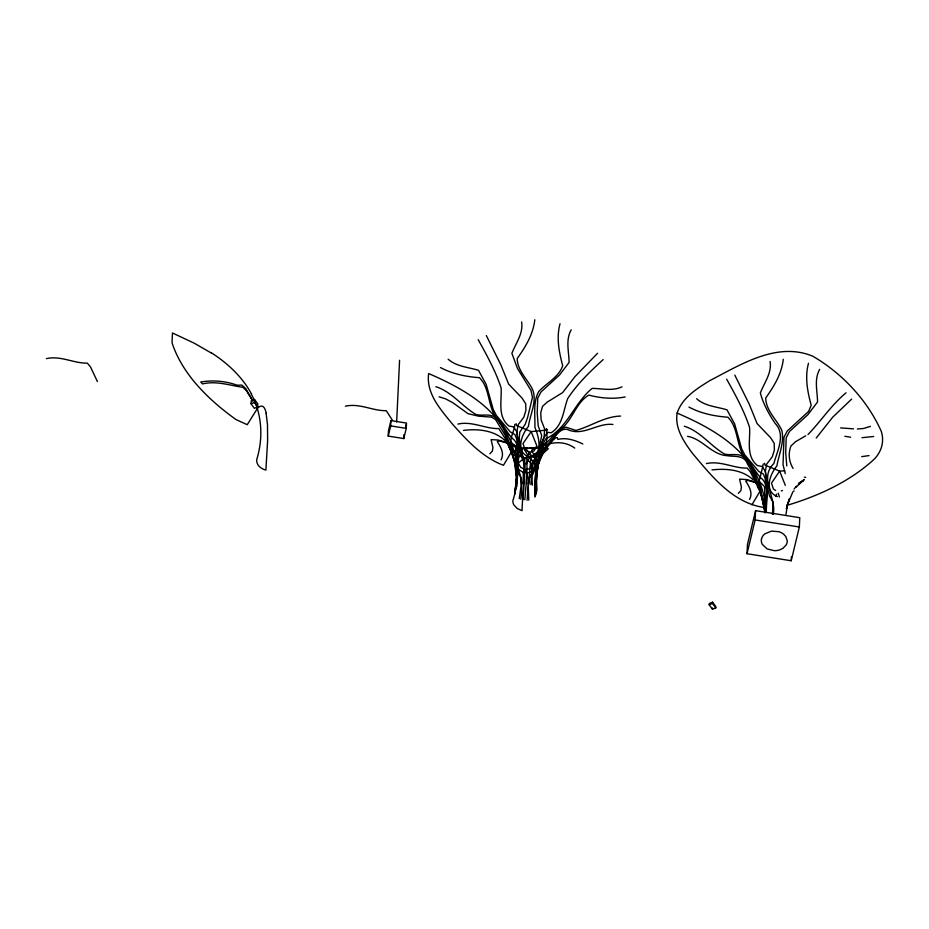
<?xml version="1.0" encoding="UTF-8"?>
<svg xmlns="http://www.w3.org/2000/svg" width="929" height="929" viewBox="0 0 929 929"><rect width="100%" height="100%" fill="white"/><g stroke="black" fill="none" stroke-linecap="round" stroke-linejoin="round"><path stroke-width="1.39" d="M522.853 483.661L524.537 471.386L524.606 462.723L521.053 456.406L519.474 450.414L516.872 431.88L518.15 424.681L523.851 417.167L525.907 410.421L525.698 403.732L522.11 398.158L508.616 384.06L500.777 364.667L486.331 335.578M773.288 514.341C776.702 497.421 758.517 478.307 773.845 463.548C777.236 450.774 786.155 434.679 775.065 423.31C768.829 413.904 763.197 403.906 760.363 392.897C764.323 382.643 771.918 373.098 770.106 361.474M532.375 485.17L531.725 472.524L532.572 463.989L536.695 458.903L544.22 436.224L544.615 428.884L541.131 419.92L540.748 412.778L542.501 406.403L547.135 402.141L562.568 392.642L575.097 376.489L597.556 353.275M786.909 505.376C818.565 495.947 850.221 481.489 874.619 458.798A44.522 33.908 2.7 0 0 881.249 431.277C867.372 400.19 842.185 373.365 812.852 356.248C777.143 341.303 740.785 364.598 709.802 380.623C696.773 388.717 682.188 397.717 677.136 413.091C674.605 428.176 683.814 441.647 692.314 453.178C711.556 475.903 732.47 502.81 763.87 507.443M520.763 499.245C522.795 486.819 521.645 474.974 515.943 463.989M251.074 403.848L251.225 400.84L254.534 399.47L257.809 403.918L257.658 406.925L254.349 408.296L251.074 403.848L254.395 402.478L254.534 399.47M388.229 436.084L388.473 430.777L390.935 420.593L406.496 423.067L406.252 428.374L403.79 438.558L388.229 436.084L390.679 425.9L390.935 420.593M396.66 421.952L399.575 360.278M403.79 438.558L403.976 434.586M523.015 499.488L523.689 489.571L523.178 472.826L525.187 469.668L529.716 468.785L532.154 465.197C528.183 458.009 520.275 456.696 514.027 452.504M528.613 484.114L530.97 457.451L529.344 452.377L524.99 449.52L522.992 443.621L531.179 431.59L545.857 430.197L546.519 428.513M709.199 604.791L709.257 603.56L712.566 602.189L715.841 606.649L715.783 607.868L712.462 609.238L709.199 604.791L712.508 603.42L712.566 602.189M712.462 609.238L712.52 608.019M747.021 553.719L747.462 544.417L755.591 510.66L799.776 517.697L799.346 526.998L791.206 560.756L747.021 553.719L755.149 519.961L755.591 510.66M791.206 560.756L791.403 556.761M519.241 498.664L521.099 485.635L521.03 477.529L517.65 471.92L515.525 464.837M530.854 484.59L532.642 462.108L538.146 453.05L541.723 435.55L538.228 426.063L537.229 413.091L537.717 398.216L540.98 391.992L559.397 375.153L569.082 362.461C568.966 351.534 565.436 340.002 571.196 329.83M528.764 500.174L528.287 486.784L529.007 478.795L533.095 473.871L539.226 456.929L552.709 440.52L555.925 437.664L557.284 437.652L557.911 439.405C566.4 437.28 575.214 440.311 582.843 443.957M538.077 464.581C539.401 453.619 540.295 440.845 547.692 432.357L551.199 432.751C563.044 425.296 563.276 410.246 567.758 398.483C577.397 383.712 590.252 371.437 603.176 359.581M524.804 499.779L527.103 473.453L525.187 469.668L520.693 467.345L518.324 462.99L524.897 457.649L534.07 456.824L540.55 453.294M527.08 500.255L528.984 477.274L533.258 471.526L536.335 461.039L536.196 458.473L531.283 455.477L525.651 448.335L542.06 447.139L548.307 448.695L541.038 455.338L539.157 458.636L539.424 461.701M786.015 514.283L787.513 504.11M772.463 514.306L773.079 502.252L769.526 495.935L767.946 489.943L765.345 471.409L762.163 466.474L757.472 465.568C745.604 456.116 750.458 440.276 749.575 427.398C744.024 410.444 735.327 394.767 726.687 379.229M515.049 493.961L516.466 477.82L515.363 465.441M516.791 486.738L517.778 472.199M560.013 323.768C556.227 337.715 559.037 352.137 562.719 365.759C558.747 377.267 546.67 382.887 538.774 391.481C532.781 402.141 535.325 415.542 534.872 427.421C538.983 436.642 543.709 455.465 529.007 457.056C515.13 451.819 521.401 434.737 528.427 426.388C530.204 413.347 538.75 398.727 530.935 386.394C525.64 377.592 517.302 369.266 517.221 358.524C525.5 346.9 533.223 334.266 534.802 319.762M808.485 363.297C804.711 377.255 807.51 391.666 811.191 405.288L808.613 411.419L787.246 431.01L783.983 437.245L783.042 464.674L785.26 473.685M514.91 492.672L516.501 477.541L514.585 462.456M516.059 487.876L518.637 457.637L518.347 444.434L516.896 431.857L513.679 426.945L508.999 426.039C497.12 416.587 501.985 400.747 501.091 387.869C495.54 370.915 486.854 355.238 478.203 339.7M537.601 467.67L536.288 481.582L536.707 491.162M783.286 359.291C781.707 373.795 773.973 386.429 765.693 398.053C765.972 410.525 776.551 419.42 781.742 430.139C784.657 441.972 778.932 454.176 776.899 465.917C769.874 474.266 763.603 491.348 777.48 496.597M515.165 490.918L516.791 476.24L516.071 447.128L510.869 441.89C510.706 435.759 514.747 429.941 514.771 424.356M515.49 489.583C517.093 479.654 518.846 468.971 515.862 459.205C511.542 466.242 512.425 428.815 509.15 447.372L509.789 448.417M405.578 426.887L406.194 424.344M786.747 507.28L786.364 508.848L789.348 498.978L787.687 503.773M787.165 505.364L792.681 492.289M501.045 459.878C504.644 453.549 500.708 446.861 497.224 441.53L499.547 440.927L507.582 443.203M749.529 499.419C753.129 493.078 749.18 486.39 745.697 481.059L748.019 480.456L756.067 482.732M526.255 463.896L529.588 457.428L542.722 448.765L541.886 447.662L529.704 447.755M819.668 369.359C813.92 379.531 817.439 391.063 817.555 401.99L807.882 414.682L789.464 431.52L786.201 437.745L785.713 452.62L786.782 465.893M805.698 477.32L804.398 477.192M547.436 429.558L546.728 431.172L547.076 438.14L545.439 446.535L538.274 464.442L541.607 451.192L545.207 447.36L543.755 451.912L541.352 453.503L541.886 452.62M775.506 496.353L776.667 494.123M751.921 504.819L760.166 491.035M816.243 438.012L832.802 417.086L851.649 399.11M511.693 451.506L503.448 465.29C482.499 457.37 466.939 440.462 452.435 424.077C440.834 409.747 425.854 393.478 428.664 373.563C447.952 381.9 467.008 391.469 483.196 405.056A115.335 73.96 13.5 0 1 495.819 417.574C515.781 439.835 522.144 472.385 512.854 500.685A13.273 10.103 2.7 0 0 513.888 504.935L517.174 508.477L522.086 510.671C522.319 490.047 528.009 467.287 519.729 447.72A115.347 16.85 -77.8 0 0 516.768 446.965L515.63 447.523M794.098 489.06L796.339 486.157M795.956 487.342L804.235 479.538L798.29 484.23L801.274 481.814M256.903 409.236L247.253 424.704L237.371 420.21A41.073 31.284 2.7 0 1 235.49 419.2C208.955 400.039 182.839 375.026 172.213 343.37A29.925 22.795 2.7 0 1 172.062 341.64L172.469 332.977L194.3 343.231L211.533 353.136M489.862 453.816L492.324 451.18L492.951 447.697L491.104 439.591L498.316 440.056L507.002 442.587M738.334 493.345L740.808 490.721L741.435 487.226L739.589 479.132L746.788 479.585L755.486 482.116M514.294 454.989L518.312 453.317L520.403 447.499L511.984 444.422M846.04 392.804C831.432 404.905 820.992 421.139 807.986 434.551M760.41 490.013L760.375 492.138L750.423 471.978L747.241 468.1C733.91 468.495 720.602 460.378 706.354 463.606M793.238 491.499L794.098 490.918M800.775 482.209L803.411 480.525L798.94 482.941M805.722 435.782L795.619 441.67L790.985 445.932C788.036 453.259 788.895 461.759 793.087 468.425M781.335 490.93L782.497 490.489M621.977 386.847C612.455 391.306 602.143 388.519 592.156 388.38C574.076 402.965 567.48 428.803 545.625 438.929C537.357 454.13 536.312 472.745 536.567 489.873M870.45 426.376L863.529 428.501L857.351 428.989M620.572 416.076C604.431 416.494 590.902 426.388 575.91 430.417L565.819 427.166L562.208 428.42L558.074 432.182L547.506 444.863L538.228 462.712L537.113 468.82L541.584 448.753L544.197 444.248C551.152 440.195 554.706 431.474 562.347 427.863C573.065 418.48 576.305 402.385 588.835 395.092C600.68 398.227 613.082 399.296 625.182 396.962M861.694 456.627L869.056 455.605M873.666 436.491L862.019 437.698M513.319 451.064L515.432 450.879L516.629 448.928L515.258 447.093L510.95 444.468M463.49 430.382C477.808 428.687 493.717 430.081 504.761 440.358M711.974 469.911C726.292 468.332 742.178 469.54 753.245 479.887M784.784 470.817L779.652 471.119L764.915 465.046L764.59 463.211M46.45 358.617C60.687 355.389 73.995 363.518 87.338 363.123L90.519 366.99L97.417 381.564M345.367 406.182C359.593 402.942 372.912 411.071 386.255 410.676L392.479 420.338M457.881 424.077C472.106 420.849 485.426 428.966 498.768 428.571L504.993 438.233L513.47 456.801M612.919 424.46C597.928 422.707 584.585 435.527 569.698 430.417C561.07 425.482 555.089 437.083 549.922 442.483C536.846 457.277 533.304 476.763 535.557 495.958M840.629 427.909L853.542 428.85M527.73 447.894L523.364 448.115C526.917 452.528 528.392 458.636 533.989 461.365C537.845 479.515 511.925 474.162 516.501 458.578L521.517 455.036L522.632 447.999L516.547 446.117M850.662 437.222L844.879 436.27M390.679 425.9L406.252 428.374M755.149 519.961L799.346 526.998M511.74 444.526L514.26 445.293M687.565 436.328C702.684 438.952 711.428 454.653 726.977 455.686C734.537 456.987 744.257 454.606 747.555 464.094C756.496 478.447 761.861 494.971 764.834 511.519M439.08 396.799L445.804 398.947L453.004 402.838L468.03 413.684L478.493 416.157L491.429 417.109L495.552 419.583L505.237 435.376L514.085 460.18M677.136 413.091C696.425 421.429 715.481 430.998 731.669 444.585A115.335 73.96 13.5 0 1 744.303 457.103C757.39 472.315 765.635 492.022 765.531 512.239M688.958 407.099C700.977 413.475 714.424 416.25 727.895 417.214C738.485 427.712 736.058 444.828 744.396 456.824C751.503 462.747 754.696 471.793 761.165 478.18C768.655 483.591 766.936 497.967 763.638 504.784C759.574 488.097 755.904 470.782 744.268 457.382C738.683 452.609 731.077 455.779 724.515 454.049C710.557 445.92 700.466 431.37 684.348 426.225M440.474 367.57C452.504 373.946 465.952 376.721 479.422 377.685C490.013 388.183 487.574 405.299 495.923 417.295C503.019 423.218 506.224 432.264 512.68 438.651C520.17 444.062 518.463 458.438 515.165 465.255C511.089 448.568 507.431 431.253 495.784 417.853C490.21 413.08 482.592 416.25 476.031 414.52C462.085 406.391 451.982 391.841 435.875 386.696M574.726 448.08C561.209 438.279 545.683 443.876 532.062 449.764L531.469 451.285L533.711 453.793L538.39 454.699L539.192 456.952L535.743 468.68L534.825 497.108M775.645 490.489L773.462 489.049L771.476 483.15L779.652 471.119L785.307 485.356M696.622 398.727C705.088 406.252 716.642 406.681 726.966 409.817L734.63 423.891L741.737 449.044L744.988 455.14L758.738 471.409L763.383 474.08L765.124 478.47L766.82 490.791L766.181 505.945M448.138 359.198C456.603 366.723 468.158 367.141 478.481 370.288L486.157 384.362L493.264 409.515L496.504 415.611L510.265 431.869L514.898 434.551L516.652 438.941L518.336 451.262L517.708 466.416M712.508 603.42L715.783 607.868M254.395 402.478L257.658 406.925M252.618 400.678L246.533 390.854L242.922 387.312C229.695 385.442 216.178 380.542 202.429 383.944L200.745 381.993C212.938 379.926 225.55 381.029 237.174 385.21L241.888 385.082L245.709 388.566L252.851 401.038M758.273 488.004L757.634 486.901C759.597 479.341 761.873 471.108 763.243 463.885M759.144 488.979L758.621 487.992M734.804 375.107L749.25 404.196L757.1 423.589L770.582 437.687L774.182 443.261L774.38 449.95L772.324 456.708L766.622 464.21L765.38 471.386L767.389 490.222L766.181 512.076M510.137 448.463L510.578 449.299M251.283 394.117C262.152 413.974 263.383 438.07 256.741 459.495A10.649 8.106 2.7 0 0 256.706 460.912L256.834 461.887A13.563 10.324 2.7 0 0 257.484 463.861L257.925 464.697A11.171 8.512 2.7 0 0 259.412 466.59L259.865 466.985A13.482 10.265 2.7 0 0 262.129 468.576L263.197 469.122A10.893 8.291 2.7 0 0 264.788 469.76L265.891 470.086L267.633 440.474L267.482 424.565L266.124 413.266M760.758 493.171L763.208 500.719M511.902 452.609L513.214 456.511M778.223 493.171L779.443 496.98M761.687 496.04L764.799 511.763M513.505 457.579L514.097 459.739M763.475 501.939L764.01 504.366M514.736 461.19L515.258 463.629M514.399 460.819L515.177 464.442M516.106 423.682L516.431 425.517L531.179 431.59L536.823 445.827L534.012 450.96L529.344 452.377L527.033 456.824L526.836 483.835M536.126 494.251L535.696 479.248L538.657 462.828L536.277 476.856L536.439 492.916M765.194 512.982L764.555 486.657L759.341 481.419L762.024 497.154L763.255 500.243L764.346 498.734L765.357 501.497L765.844 512.158M521.633 321.945C523.433 333.569 515.839 343.115 511.879 353.357L517.488 368.476L530.982 390.389L532.48 397.38L527.614 417.435L525.233 424.286L519.81 432.066L519.299 437.594L520.391 450.217L524.78 460.854L524.537 483.579M211.707 353.008A123.092 78.942 13.5 0 1 251.504 394.093M256.961 408.911A123.162 17.988 -77.8 0 1 266.182 413.091M761.525 538.797L761.327 540.225A13.273 10.103 2.7 0 0 762.372 544.464L767.157 548.911L774.298 550.688A13.273 10.114 2.7 0 0 779.791 549.852L782.926 548.331L786.201 544.893A12.6 9.592 2.7 0 0 787.211 540.701L785.771 536.521L783.577 534.14A13.273 10.114 2.7 0 0 778.874 531.69L771.43 531.144L764.939 533.803A13.273 10.103 2.7 0 0 762.012 537.415L761.525 538.797"/></g></svg>
